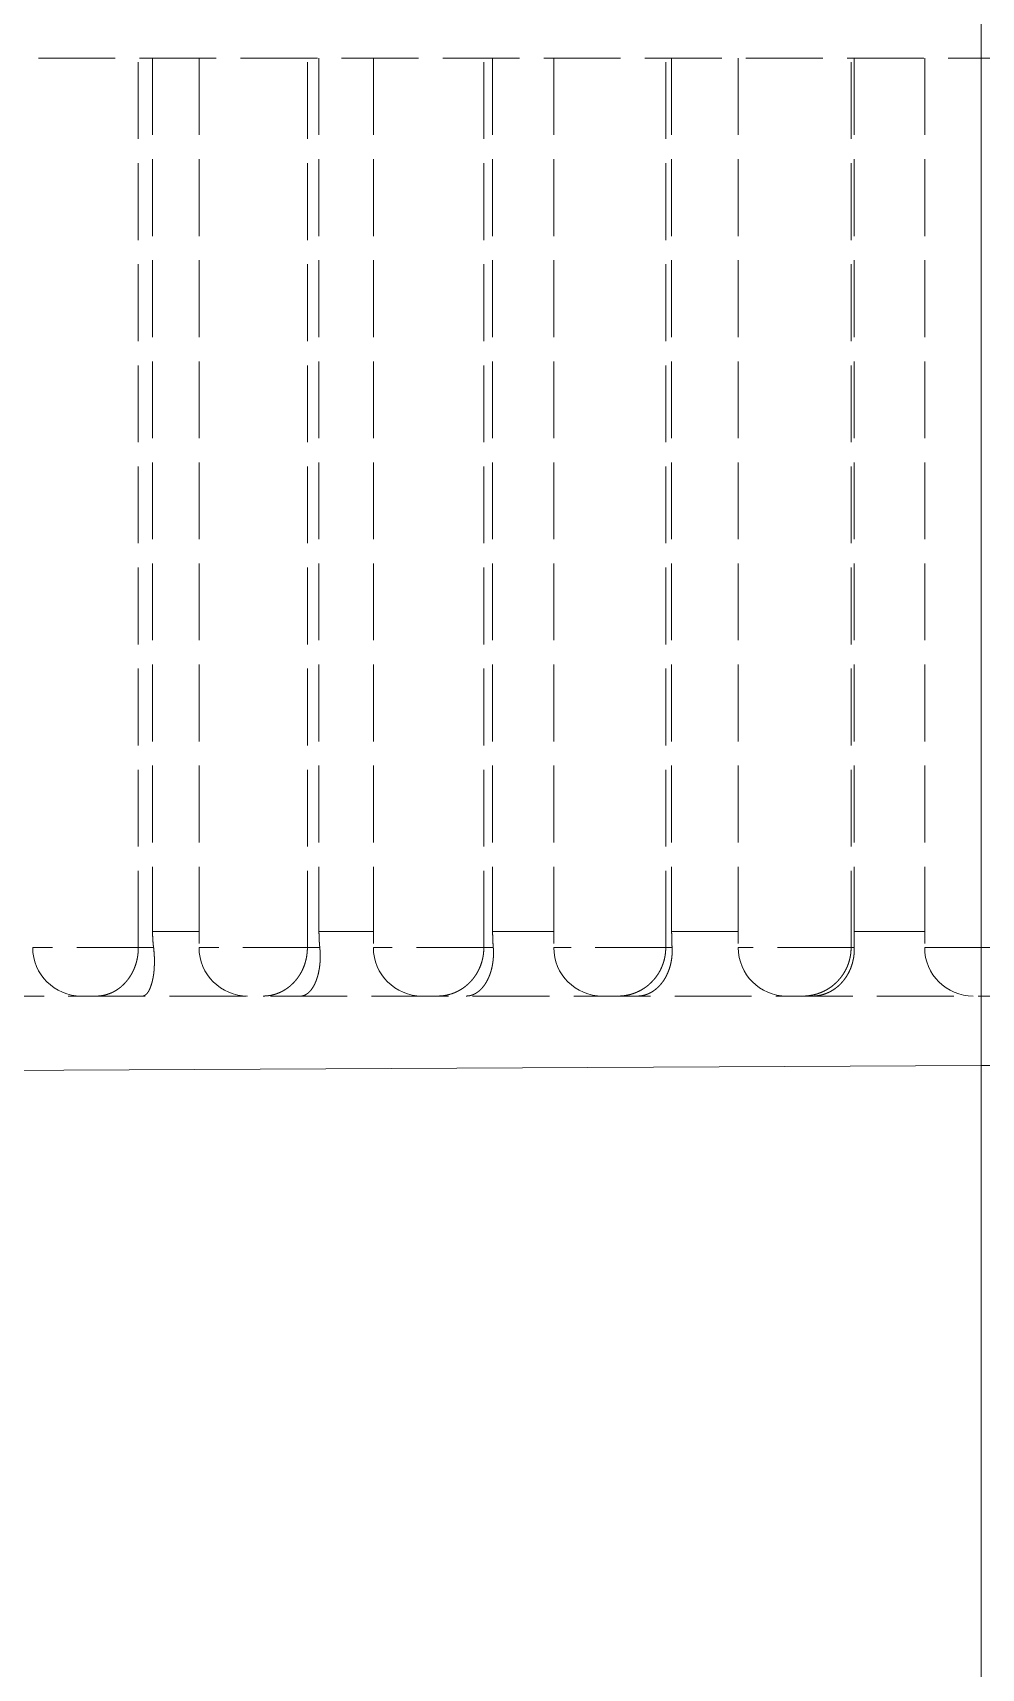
# Model space of a CAD drawing. Header units: millimetres. Extents: x -159872 to 386485, y -250577 to 158966.
# Drawn here: x -44078.66 to -44064, y -44542.75 to -44517.47 of the extents above; entities that cross this region are included whole.
import ezdxf

# ---------------------------------------------------------------- set-up
doc = ezdxf.new("R2010")
doc.units = ezdxf.units.MM
doc.linetypes.add('Line Type-17', pattern=[1.5625, 1.1875, -0.375])
doc.layers.add('None', color=7, linetype='Continuous', lineweight=5)

# ---------------------------------------------------------------- blocks, each defined once
blk = doc.blocks.new('Group-152')
at = {"layer": 'None', "color": 7, "linetype": 'Continuous', "lineweight": 5, "transparency": 33554687, "flags": 128}
blk.add_lwpolyline([(-104737.509, -8027.577), (-104537.509, -8027.577), (-104537.509, -8227.577), (-104737.509, -8227.577)], close=True, dxfattribs=at)
blk = doc.blocks.new('Group-154')
at = {"layer": 'None', "color": 7, "linetype": 'Continuous', "lineweight": 5, "transparency": 33554687, "flags": 128}
blk.add_lwpolyline([(-104937.509, -8027.577), (-104737.509, -8027.577), (-104737.509, -8227.577), (-104937.509, -8227.577)], close=True, dxfattribs=at)
at = {"layer": 'None', "color": 7, "transparency": 33554687}
blk.add_blockref('Group-152', (0, 0), dxfattribs=at)
blk = doc.blocks.new('Group-156')
at = {"layer": 'None', "color": 7, "linetype": 'Line Type-17', "lineweight": 13, "transparency": 33554687}
for p, q in [((-104708.709, -8060.346), (-104766.309, -8060.346)), ((-104750.539, -8074.096), (-104750.539, -8060.346)), ((-104750.319, -8060.346), (-104750.319, -8073.846)), ((-104749.6, -8060.346), (-104749.6, -8074.096)), ((-104747.925, -8074.096), (-104747.925, -8060.346)), ((-104747.747, -8060.346), (-104747.747, -8073.846)), ((-104746.905, -8060.346), (-104746.905, -8074.096)), ((-104745.198, -8074.096), (-104745.198, -8060.346)), ((-104745.062, -8060.346), (-104745.062, -8073.846)), ((-104744.117, -8060.346), (-104744.117, -8074.096)), ((-104742.386, -8074.096), (-104742.386, -8060.346)), ((-104742.295, -8060.346), (-104742.295, -8073.846)), ((-104741.266, -8060.346), (-104741.266, -8074.096)), ((-104739.521, -8074.096), (-104739.521, -8060.346)), ((-104739.475, -8060.346), (-104739.475, -8073.846)), ((-104738.384, -8060.346), (-104738.384, -8074.096)), ((-104749.6, -8073.846), (-104750.319, -8073.846)), ((-104746.905, -8073.846), (-104747.747, -8073.846)), ((-104744.117, -8073.846), (-104745.062, -8073.846)), ((-104741.266, -8073.846), (-104742.295, -8073.846)), ((-104738.384, -8073.846), (-104739.475, -8073.846)), ((-104750.303, -8074.096), (-104752.171, -8074.096)), ((-104747.734, -8074.096), (-104749.6, -8074.096)), ((-104745.052, -8074.096), (-104746.905, -8074.096)), ((-104742.288, -8074.096), (-104744.117, -8074.096)), ((-104739.472, -8074.096), (-104741.266, -8074.096)), ((-104738.384, -8074.096), (-104736.634, -8074.096)), ((-104745.713, -8074.816), (-104745.691, -8074.809)), ((-104709.809, -8074.846), (-104765.209, -8074.846))]:
    blk.add_line(p, q, dxfattribs=at)
at = {"layer": 'None', "color": 7, "linetype": 'Line Type-17', "lineweight": 13, "transparency": 33554687, "flags": 128}
for points in [[(-104750.319, -8073.846), (-104750.319, -8073.846, 0.005003), (-104750.319, -8073.886, 0.005111), (-104750.317, -8073.926), (-104750.317, -8073.932, 0.005144), (-104750.316, -8073.962), (-104750.316, -8073.963, 0.002481), (-104750.314, -8073.991, 0.004893), (-104750.311, -8074.02), (-104750.311, -8074.026, 0.004977), (-104750.307, -8074.061), (-104750.307, -8074.062, 0.004425), (-104750.303, -8074.095), (-104750.303, -8074.096)], [(-104747.747, -8073.846), (-104747.747, -8073.846, 0.004069), (-104747.746, -8073.886, 0.004157), (-104747.745, -8073.926), (-104747.745, -8073.932, 0.006208), (-104747.743, -8073.981), (-104747.743, -8073.987, 0.003989), (-104747.74, -8074.024), (-104747.74, -8074.026, 0.004064), (-104747.737, -8074.061), (-104747.737, -8074.062, 0.003619), (-104747.734, -8074.095), (-104747.734, -8074.096)], [(-104745.062, -8073.846), (-104745.062, -8073.846, 0.00309), (-104745.062, -8073.886, 0.00316), (-104745.061, -8073.926), (-104745.061, -8073.932, 0.00472), (-104745.059, -8073.981), (-104745.059, -8073.987, 0.003035), (-104745.057, -8074.024), (-104745.057, -8074.026, 0.003098), (-104745.055, -8074.061), (-104745.055, -8074.062, 0.002762), (-104745.052, -8074.095), (-104745.052, -8074.096)], [(-104742.295, -8073.846), (-104742.295, -8073.851, 0.004175), (-104742.294, -8073.921), (-104742.294, -8073.931, 0.003181), (-104742.293, -8073.98, 0.002036), (-104742.291, -8074.029), (-104742.291, -8074.032, 0.003985), (-104742.289, -8074.087), (-104742.288, -8074.095), (-104742.288, -8074.096)], [(-104739.475, -8073.846, 0.00191), (-104739.475, -8073.919), (-104739.475, -8073.926, 0.002712), (-104739.474, -8074.013), (-104739.474, -8074.02, 0.002106), (-104739.472, -8074.095), (-104739.472, -8074.096)], [(-104750.806, -8074.702), (-104750.804, -8074.7, 0.012467), (-104750.783, -8074.681), (-104750.781, -8074.68, 0.008853), (-104750.764, -8074.663, 0.008691), (-104750.747, -8074.646), (-104750.747, -8074.646, 0.00854), (-104750.731, -8074.628, 0.008405), (-104750.715, -8074.609, 0.008285), (-104750.7, -8074.59, 0.008183), (-104750.686, -8074.571, 0.008098), (-104750.672, -8074.551), (-104750.672, -8074.551, 0.008127), (-104750.659, -8074.53), (-104750.659, -8074.53, 0.008267), (-104750.646, -8074.509), (-104750.646, -8074.509, 0.00816), (-104750.634, -8074.487, 0.008057), (-104750.623, -8074.464, 0.007957), (-104750.612, -8074.442, 0.007863), (-104750.602, -8074.419, 0.007773), (-104750.593, -8074.395, 0.00769), (-104750.584, -8074.372, 0.007612), (-104750.576, -8074.348), (-104750.576, -8074.348, 0.00757), (-104750.569, -8074.323), (-104750.569, -8074.323, 0.007651), (-104750.563, -8074.299), (-104750.563, -8074.299, 0.007589), (-104750.557, -8074.273, 0.007538), (-104750.552, -8074.248, 0.007496), (-104750.548, -8074.223, 0.007465), (-104750.545, -8074.197, 0.007445), (-104750.542, -8074.172, 0.007435), (-104750.54, -8074.146), (-104750.54, -8074.146, 0.007436), (-104750.539, -8074.121), (-104750.539, -8074.12, 0.006983), (-104750.539, -8074.096), (-104750.539, -8074.096)], [(-104750.303, -8074.096), (-104750.302, -8074.102, -0.009736), (-104750.297, -8074.155), (-104750.296, -8074.161, -0.006355), (-104750.293, -8074.203), (-104750.293, -8074.203, -0.006361), (-104750.291, -8074.245), (-104750.291, -8074.246, -0.006311), (-104750.29, -8074.287), (-104750.29, -8074.287, -0.006224), (-104750.29, -8074.328, -0.006408), (-104750.291, -8074.368, -0.006592), (-104750.293, -8074.409), (-104750.293, -8074.414, -0.006772), (-104750.295, -8074.444), (-104750.295, -8074.446, -0.003579), (-104750.298, -8074.474), (-104750.298, -8074.475, -0.006923), (-104750.301, -8074.502, -0.003745), (-104750.305, -8074.528, -0.008205), (-104750.31, -8074.555), (-104750.31, -8074.559, -0.004436), (-104750.314, -8074.577), (-104750.314, -8074.577, -0.004629), (-104750.318, -8074.595, -0.00466), (-104750.322, -8074.612), (-104750.322, -8074.615, -0.008614), (-104750.328, -8074.637), (-104750.329, -8074.641, -0.004639), (-104750.333, -8074.655, -0.004786), (-104750.337, -8074.669), (-104750.339, -8074.673, -0.010343), (-104750.346, -8074.694), (-104750.348, -8074.699, -0.008372), (-104750.354, -8074.717), (-104750.356, -8074.72, -0.006158), (-104750.36, -8074.731), (-104750.361, -8074.732, -0.003466), (-104750.365, -8074.74, -0.006478), (-104750.369, -8074.749), (-104750.369, -8074.75, -0.008122), (-104750.374, -8074.76, -0.009749), (-104750.379, -8074.77, -0.01136), (-104750.385, -8074.78), (-104750.385, -8074.78, -0.012928), (-104750.392, -8074.789), (-104750.392, -8074.789, -0.014398), (-104750.398, -8074.798), (-104750.398, -8074.798, -0.015759), (-104750.406, -8074.807), (-104750.406, -8074.808, -0.01663), (-104750.413, -8074.815), (-104750.414, -8074.815, -0.012846), (-104750.42, -8074.821), (-104750.421, -8074.822, -0.014593), (-104750.426, -8074.825), (-104750.426, -8074.825, -0.007897), (-104750.431, -8074.829), (-104750.431, -8074.829, -0.017749), (-104750.436, -8074.833), (-104750.437, -8074.833, -0.009863), (-104750.44, -8074.835, -0.010312), (-104750.444, -8074.837), (-104750.445, -8074.838, -0.023312), (-104750.45, -8074.84), (-104750.452, -8074.841, -0.019743), (-104750.456, -8074.842), (-104750.457, -8074.843, -0.014183), (-104750.461, -8074.844), (-104750.461, -8074.844, -0.015009), (-104750.464, -8074.845, -0.015769), (-104750.468, -8074.845), (-104750.469, -8074.845, -0.029509), (-104750.474, -8074.846), (-104750.475, -8074.846), (-104750.475, -8074.846)], [(-104748.208, -8074.702), (-104748.205, -8074.7, 0.012288), (-104748.183, -8074.682), (-104748.181, -8074.68, 0.008775), (-104748.163, -8074.663, 0.00866), (-104748.145, -8074.646, 0.008556), (-104748.128, -8074.628, 0.008468), (-104748.112, -8074.61, 0.008397), (-104748.096, -8074.591, 0.008343), (-104748.081, -8074.571, 0.008305), (-104748.066, -8074.551), (-104748.066, -8074.551, 0.00835), (-104748.052, -8074.53), (-104748.052, -8074.53, 0.008437), (-104748.039, -8074.509), (-104748.039, -8074.509, 0.008355), (-104748.026, -8074.487, 0.008279), (-104748.014, -8074.465, 0.008208), (-104748.003, -8074.442, 0.008143), (-104747.992, -8074.419, 0.008084), (-104747.982, -8074.395, 0.008031), (-104747.973, -8074.372, 0.007985), (-104747.965, -8074.348), (-104747.965, -8074.348, 0.007968), (-104747.958, -8074.323), (-104747.958, -8074.323, 0.008013), (-104747.951, -8074.299), (-104747.951, -8074.299, 0.007954), (-104747.945, -8074.274, 0.007907), (-104747.94, -8074.248, 0.007872), (-104747.935, -8074.223, 0.00785), (-104747.932, -8074.197, 0.007839), (-104747.929, -8074.172, 0.007842), (-104747.927, -8074.146), (-104747.927, -8074.146, 0.007857), (-104747.926, -8074.121), (-104747.926, -8074.12, 0.007392), (-104747.925, -8074.096), (-104747.925, -8074.096)], [(-104747.734, -8074.096, -0.006446), (-104747.731, -8074.13), (-104747.73, -8074.132, -0.008279), (-104747.728, -8074.17), (-104747.728, -8074.172, -0.008327), (-104747.727, -8074.215), (-104747.727, -8074.216, -0.008383), (-104747.727, -8074.258), (-104747.727, -8074.259, -0.008327), (-104747.729, -8074.3), (-104747.729, -8074.306, -0.008502), (-104747.731, -8074.337, -0.00436), (-104747.734, -8074.367, -0.008993), (-104747.738, -8074.398), (-104747.739, -8074.409, -0.009354), (-104747.744, -8074.439), (-104747.745, -8074.44, -0.004559), (-104747.75, -8074.468), (-104747.75, -8074.468, -0.009333), (-104747.756, -8074.496), (-104747.757, -8074.5, -0.004995), (-104747.762, -8074.519, -0.005186), (-104747.767, -8074.537, -0.005403), (-104747.772, -8074.555, -0.005622), (-104747.778, -8074.573, -0.005842), (-104747.784, -8074.59), (-104747.784, -8074.591, -0.006053), (-104747.79, -8074.607), (-104747.79, -8074.608, -0.005556), (-104747.796, -8074.623), (-104747.796, -8074.623, -0.005841), (-104747.803, -8074.638, -0.006208), (-104747.809, -8074.653, -0.00658), (-104747.816, -8074.667, -0.006956), (-104747.824, -8074.682, -0.007333), (-104747.832, -8074.696, -0.00771), (-104747.84, -8074.71), (-104747.84, -8074.71, -0.008078), (-104747.849, -8074.723), (-104747.849, -8074.724, -0.00798), (-104747.857, -8074.736), (-104747.857, -8074.736, -0.00793), (-104747.865, -8074.747, -0.008911), (-104747.874, -8074.758), (-104747.875, -8074.759, -0.009951), (-104747.882, -8074.767), (-104747.882, -8074.768, -0.00534), (-104747.888, -8074.774, -0.008465), (-104747.894, -8074.78), (-104747.895, -8074.781, -0.01222), (-104747.903, -8074.79), (-104747.904, -8074.79, -0.013266), (-104747.914, -8074.799), (-104747.914, -8074.799, -0.014263), (-104747.925, -8074.807), (-104747.926, -8074.808, -0.015152), (-104747.936, -8074.815), (-104747.936, -8074.815, -0.013559), (-104747.947, -8074.821, -0.014072), (-104747.957, -8074.827), (-104747.957, -8074.827, -0.01476), (-104747.968, -8074.832), (-104747.968, -8074.832, -0.015606), (-104747.979, -8074.836), (-104747.98, -8074.837, -0.01665), (-104747.989, -8074.839), (-104747.989, -8074.839, -0.008677), (-104747.997, -8074.842), (-104747.997, -8074.842, -0.018383), (-104748.006, -8074.843), (-104748.006, -8074.843, -0.009617), (-104748.014, -8074.845), (-104748.014, -8074.845, -0.020339), (-104748.023, -8074.845), (-104748.025, -8074.845, -0.010706), (-104748.03, -8074.846), (-104748.031, -8074.846)], [(-104745.532, -8074.731), (-104745.529, -8074.729, 0.014573), (-104745.5, -8074.709), (-104745.497, -8074.706, 0.01022), (-104745.476, -8074.689), (-104745.475, -8074.689, 0.008928), (-104745.455, -8074.672, 0.008839), (-104745.436, -8074.655, 0.008764), (-104745.418, -8074.637, 0.008706), (-104745.4, -8074.619, 0.008663), (-104745.383, -8074.599, 0.008638), (-104745.366, -8074.58, 0.008626), (-104745.351, -8074.559, 0.008642), (-104745.335, -8074.538), (-104745.335, -8074.538, 0.008737), (-104745.321, -8074.517), (-104745.321, -8074.517, 0.008684), (-104745.307, -8074.495, 0.008628), (-104745.294, -8074.472, 0.008578), (-104745.282, -8074.449, 0.008535), (-104745.271, -8074.425, 0.008499), (-104745.26, -8074.402, 0.008472), (-104745.25, -8074.377, 0.008451), (-104745.241, -8074.353, 0.008446), (-104745.233, -8074.328), (-104745.233, -8074.328, 0.008478), (-104745.226, -8074.303), (-104745.226, -8074.303, 0.008418), (-104745.219, -8074.277, 0.008371), (-104745.213, -8074.252, 0.00834), (-104745.209, -8074.226, 0.008322), (-104745.205, -8074.2, 0.00832), (-104745.202, -8074.173, 0.008332), (-104745.2, -8074.147), (-104745.2, -8074.147, 0.00836), (-104745.198, -8074.121), (-104745.198, -8074.121, 0.007877), (-104745.198, -8074.096), (-104745.198, -8074.096)], [(-104745.052, -8074.096, -0.009239), (-104745.05, -8074.137), (-104745.05, -8074.137, -0.010254), (-104745.049, -8074.179), (-104745.049, -8074.185, -0.010348), (-104745.05, -8074.218), (-104745.05, -8074.218, -0.005209), (-104745.051, -8074.251, -0.010457), (-104745.054, -8074.284), (-104745.055, -8074.294, -0.010573), (-104745.059, -8074.326, -0.005408), (-104745.064, -8074.358, -0.011141), (-104745.07, -8074.39), (-104745.07, -8074.39, -0.005705), (-104745.077, -8074.421), (-104745.077, -8074.421, -0.011698), (-104745.085, -8074.451), (-104745.085, -8074.452, -0.005615), (-104745.094, -8074.481, -0.011892), (-104745.104, -8074.509), (-104745.105, -8074.514, -0.006254), (-104745.112, -8074.532, -0.006436), (-104745.12, -8074.551, -0.006643), (-104745.128, -8074.569, -0.006852), (-104745.136, -8074.587), (-104745.137, -8074.587, -0.007059), (-104745.145, -8074.604), (-104745.146, -8074.605, -0.006791), (-104745.154, -8074.621), (-104745.154, -8074.621, -0.0069), (-104745.163, -8074.636, -0.007215), (-104745.173, -8074.652, -0.00754), (-104745.183, -8074.667, -0.007873), (-104745.193, -8074.682, -0.008211), (-104745.204, -8074.696, -0.008554), (-104745.215, -8074.71), (-104745.215, -8074.71, -0.008897), (-104745.227, -8074.723), (-104745.227, -8074.724, -0.008956), (-104745.239, -8074.736), (-104745.239, -8074.736, -0.008882), (-104745.251, -8074.748, -0.009393), (-104745.263, -8074.759, -0.009928), (-104745.275, -8074.77, -0.010483), (-104745.288, -8074.78), (-104745.288, -8074.78, -0.011771), (-104745.302, -8074.79), (-104745.302, -8074.79, -0.01168), (-104745.316, -8074.799, -0.012254), (-104745.33, -8074.808), (-104745.33, -8074.808, -0.012842), (-104745.345, -8074.815), (-104745.345, -8074.815, -0.012453), (-104745.359, -8074.822, -0.012596), (-104745.374, -8074.828), (-104745.374, -8074.828, -0.012832), (-104745.389, -8074.833), (-104745.389, -8074.833, -0.013144), (-104745.404, -8074.837), (-104745.406, -8074.837, -0.013551), (-104745.417, -8074.84), (-104745.417, -8074.84, -0.006918), (-104745.429, -8074.842, -0.01424), (-104745.44, -8074.844), (-104745.442, -8074.844, -0.012914), (-104745.456, -8074.845, -0.014352), (-104745.47, -8074.846), (-104745.47, -8074.846), (-104745.471, -8074.846)], [(-104742.893, -8074.809), (-104742.891, -8074.808, 0.012175), (-104742.861, -8074.797), (-104742.86, -8074.797, 0.009634), (-104742.834, -8074.786, 0.009567), (-104742.809, -8074.775), (-104742.809, -8074.775, 0.009521), (-104742.784, -8074.762, 0.009496), (-104742.759, -8074.749, 0.009495), (-104742.735, -8074.734, 0.009511), (-104742.712, -8074.719, 0.009566), (-104742.689, -8074.703), (-104742.689, -8074.703, 0.009615), (-104742.667, -8074.686), (-104742.667, -8074.686, 0.009545), (-104742.645, -8074.668, 0.009488), (-104742.625, -8074.649, 0.009442), (-104742.605, -8074.629, 0.009408), (-104742.585, -8074.609, 0.009386), (-104742.567, -8074.588, 0.009376), (-104742.549, -8074.567, 0.009384), (-104742.532, -8074.544), (-104742.532, -8074.544, 0.009423), (-104742.516, -8074.521), (-104742.516, -8074.521, 0.009392), (-104742.5, -8074.498), (-104742.5, -8074.498, 0.00935), (-104742.486, -8074.473, 0.00932), (-104742.472, -8074.449, 0.009301), (-104742.46, -8074.423, 0.009295), (-104742.448, -8074.398, 0.0093), (-104742.438, -8074.371, 0.009317), (-104742.428, -8074.345, 0.00936), (-104742.419, -8074.318), (-104742.419, -8074.318, 0.009323), (-104742.411, -8074.291), (-104742.411, -8074.291, 0.00926), (-104742.405, -8074.263, 0.009217), (-104742.399, -8074.235, 0.009194), (-104742.394, -8074.207, 0.00919), (-104742.391, -8074.179), (-104742.391, -8074.179, 0.009206), (-104742.388, -8074.151), (-104742.388, -8074.151, 0.009242), (-104742.387, -8074.123), (-104742.387, -8074.123, 0.008716), (-104742.386, -8074.096), (-104742.386, -8074.096)], [(-104742.288, -8074.096, -0.010993), (-104742.287, -8074.138), (-104742.287, -8074.143, -0.012185), (-104742.287, -8074.176, -0.006121), (-104742.289, -8074.21, -0.012353), (-104742.292, -8074.244), (-104742.292, -8074.244, -0.006223), (-104742.296, -8074.277), (-104742.296, -8074.277, -0.012531), (-104742.302, -8074.31), (-104742.302, -8074.31, -0.006351), (-104742.309, -8074.343, -0.012972), (-104742.316, -8074.375, -0.006601), (-104742.326, -8074.407), (-104742.326, -8074.407, -0.013504), (-104742.336, -8074.439), (-104742.336, -8074.439, -0.00673), (-104742.348, -8074.469), (-104742.348, -8074.469, -0.013588), (-104742.36, -8074.499), (-104742.362, -8074.504, -0.00702), (-104742.371, -8074.523, -0.007157), (-104742.381, -8074.542, -0.007304), (-104742.391, -8074.56), (-104742.392, -8074.563, -0.011286), (-104742.406, -8074.586), (-104742.408, -8074.589, -0.009687), (-104742.421, -8074.609), (-104742.422, -8074.61, -0.007523), (-104742.434, -8074.626, -0.007707), (-104742.446, -8074.643, -0.007888), (-104742.458, -8074.658), (-104742.46, -8074.66, -0.012252), (-104742.476, -8074.679), (-104742.479, -8074.682, -0.010601), (-104742.494, -8074.698), (-104742.495, -8074.7, -0.008734), (-104742.509, -8074.713), (-104742.509, -8074.713, -0.008401), (-104742.524, -8074.726, -0.009041), (-104742.539, -8074.739), (-104742.539, -8074.739, -0.009133), (-104742.554, -8074.751, -0.009369), (-104742.57, -8074.762, -0.009624), (-104742.586, -8074.773, -0.009895), (-104742.603, -8074.784, -0.01018), (-104742.62, -8074.793, -0.010475), (-104742.637, -8074.802, -0.010779), (-104742.655, -8074.81), (-104742.655, -8074.81, -0.011085), (-104742.673, -8074.817), (-104742.673, -8074.817, -0.011146), (-104742.692, -8074.824), (-104742.692, -8074.824, -0.011178), (-104742.71, -8074.83, -0.011259), (-104742.729, -8074.835, -0.011384), (-104742.749, -8074.839), (-104742.749, -8074.839, -0.011548), (-104742.768, -8074.842), (-104742.769, -8074.842, -0.011759), (-104742.787, -8074.844), (-104742.787, -8074.844, -0.01049), (-104742.805, -8074.845, -0.011481), (-104742.823, -8074.846), (-104742.823, -8074.846), (-104742.823, -8074.846)], [(-104739.472, -8074.096), (-104739.472, -8074.102, -0.01359), (-104739.472, -8074.136, -0.007009), (-104739.473, -8074.169), (-104739.473, -8074.17, -0.014064), (-104739.476, -8074.204, -0.007062), (-104739.48, -8074.239, -0.014256), (-104739.486, -8074.273), (-104739.486, -8074.273, -0.00722), (-104739.494, -8074.307), (-104739.494, -8074.307, -0.014551), (-104739.502, -8074.34, -0.007332), (-104739.513, -8074.374, -0.014837), (-104739.524, -8074.406), (-104739.526, -8074.412, -0.007511), (-104739.535, -8074.433, -0.007559), (-104739.545, -8074.454), (-104739.547, -8074.46, -0.015075), (-104739.562, -8074.49), (-104739.565, -8074.495, -0.007638), (-104739.576, -8074.515, -0.007708), (-104739.588, -8074.535, -0.007792), (-104739.6, -8074.554, -0.007884), (-104739.613, -8074.573, -0.00798), (-104739.627, -8074.591), (-104739.627, -8074.592, -0.009597), (-104739.643, -8074.611), (-104739.644, -8074.612, -0.008045), (-104739.658, -8074.629, -0.008111), (-104739.673, -8074.646, -0.00819), (-104739.689, -8074.662, -0.008279), (-104739.705, -8074.678, -0.008379), (-104739.721, -8074.693, -0.008487), (-104739.739, -8074.707, -0.008604), (-104739.756, -8074.721), (-104739.756, -8074.721, -0.00875), (-104739.774, -8074.734), (-104739.774, -8074.734, -0.008933), (-104739.793, -8074.747), (-104739.793, -8074.747, -0.009004), (-104739.812, -8074.759, -0.00909), (-104739.832, -8074.771, -0.009187), (-104739.852, -8074.781, -0.009296), (-104739.873, -8074.791, -0.009415), (-104739.893, -8074.8, -0.009543), (-104739.915, -8074.809), (-104739.915, -8074.809, -0.009743), (-104739.936, -8074.816), (-104739.936, -8074.816, -0.010047), (-104739.959, -8074.823), (-104739.959, -8074.823, -0.010015), (-104739.982, -8074.829, -0.010017), (-104740.005, -8074.834, -0.010046), (-104740.028, -8074.838, -0.010102), (-104740.051, -8074.842), (-104740.053, -8074.842, -0.010189), (-104740.073, -8074.844, -0.007706), (-104740.094, -8074.845), (-104740.094, -8074.845, -0.011054), (-104740.115, -8074.846), (-104740.117, -8074.846), (-104740.118, -8074.846)], [(-104740.036, -8074.809), (-104740.034, -8074.808, 0.01199), (-104740.004, -8074.797), (-104740.002, -8074.797, 0.009506), (-104739.976, -8074.786, 0.009457), (-104739.951, -8074.775), (-104739.951, -8074.775, 0.009427), (-104739.925, -8074.762, 0.009419), (-104739.9, -8074.749, 0.009432), (-104739.876, -8074.734, 0.009463), (-104739.852, -8074.719, 0.009531), (-104739.829, -8074.703, 0.009549), (-104739.807, -8074.686, 0.009496), (-104739.785, -8074.668, 0.009457), (-104739.764, -8074.649, 0.00943), (-104739.743, -8074.63, 0.009415), (-104739.723, -8074.609, 0.009412), (-104739.705, -8074.588, 0.009421), (-104739.686, -8074.567, 0.009448), (-104739.669, -8074.544, 0.009474), (-104739.653, -8074.521, 0.00944), (-104739.637, -8074.498, 0.009412), (-104739.623, -8074.473, 0.009396), (-104739.609, -8074.449, 0.009392), (-104739.596, -8074.423, 0.0094), (-104739.584, -8074.398, 0.009421), (-104739.573, -8074.372, 0.009454), (-104739.563, -8074.345, 0.009503), (-104739.555, -8074.318, 0.009452), (-104739.547, -8074.291, 0.009391), (-104739.54, -8074.263, 0.009352), (-104739.534, -8074.235, 0.009333), (-104739.529, -8074.207, 0.009335), (-104739.526, -8074.179), (-104739.526, -8074.179, 0.009358), (-104739.523, -8074.151), (-104739.523, -8074.151, 0.009402), (-104739.522, -8074.123), (-104739.522, -8074.123, 0.008874), (-104739.521, -8074.096), (-104739.521, -8074.096)], [(-104751.188, -8074.846, 0.006445), (-104751.173, -8074.845), (-104751.172, -8074.845, 0.00849), (-104751.156, -8074.845), (-104751.154, -8074.845, 0.008404), (-104751.136, -8074.843), (-104751.136, -8074.843, 0.008331), (-104751.117, -8074.841), (-104751.117, -8074.841, 0.008271), (-104751.098, -8074.838, 0.008226), (-104751.079, -8074.835, 0.008194), (-104751.061, -8074.831, 0.008175), (-104751.042, -8074.826, 0.008172), (-104751.024, -8074.821, 0.008177), (-104751.006, -8074.815, 0.008218), (-104750.988, -8074.809), (-104750.988, -8074.809, 0.008395), (-104750.97, -8074.802), (-104750.97, -8074.802, 0.00826), (-104750.952, -8074.794, 0.00813), (-104750.934, -8074.786, 0.008008), (-104750.917, -8074.777, 0.007896), (-104750.9, -8074.768, 0.007794), (-104750.883, -8074.758, 0.007703), (-104750.866, -8074.747, 0.007622), (-104750.85, -8074.736), (-104750.85, -8074.736, 0.007554), (-104750.834, -8074.725), (-104750.834, -8074.724, 0.007497), (-104750.82, -8074.713), (-104750.819, -8074.713, 0.006058), (-104750.807, -8074.703), (-104750.806, -8074.702)], [(-104748.61, -8074.846), (-104748.608, -8074.846, 0.01024), (-104748.587, -8074.845), (-104748.585, -8074.845, 0.006457), (-104748.569, -8074.844, 0.006403), (-104748.553, -8074.843), (-104748.553, -8074.843, 0.006353), (-104748.537, -8074.841, 0.006313), (-104748.521, -8074.839, 0.006283), (-104748.505, -8074.837, 0.006264), (-104748.489, -8074.834, 0.006254), (-104748.473, -8074.83, 0.006255), (-104748.458, -8074.827), (-104748.458, -8074.827, 0.006266), (-104748.442, -8074.823), (-104748.442, -8074.823, 0.006287), (-104748.427, -8074.818), (-104748.426, -8074.818, 0.006319), (-104748.412, -8074.813), (-104748.411, -8074.813, 0.005166), (-104748.399, -8074.809), (-104748.399, -8074.809)], [(-104748.399, -8074.809), (-104748.397, -8074.808, 0.009386), (-104748.378, -8074.801), (-104748.376, -8074.8, 0.006417), (-104748.361, -8074.794, 0.006345), (-104748.346, -8074.787), (-104748.346, -8074.787, 0.006278), (-104748.331, -8074.78, 0.006219), (-104748.316, -8074.773, 0.00617), (-104748.302, -8074.765, 0.006131), (-104748.287, -8074.757, 0.006101), (-104748.273, -8074.748, 0.006081), (-104748.259, -8074.739), (-104748.259, -8074.739, 0.00607), (-104748.245, -8074.73), (-104748.245, -8074.73, 0.006069), (-104748.232, -8074.721), (-104748.231, -8074.72, 0.006078), (-104748.219, -8074.711), (-104748.219, -8074.711, 0.004953), (-104748.208, -8074.703), (-104748.208, -8074.702)], [(-104745.911, -8074.846), (-104745.907, -8074.846, 0.010275), (-104745.886, -8074.845), (-104745.883, -8074.845, 0.005414), (-104745.869, -8074.844, 0.005384), (-104745.854, -8074.843, 0.005354), (-104745.84, -8074.842, 0.005331), (-104745.825, -8074.84, 0.005313), (-104745.81, -8074.838, 0.005301), (-104745.796, -8074.836, 0.005296), (-104745.782, -8074.833, 0.005297), (-104745.767, -8074.83, 0.005303), (-104745.753, -8074.827, 0.005312), (-104745.739, -8074.823), (-104745.736, -8074.823, 0.009689), (-104745.716, -8074.817), (-104745.713, -8074.816), (-104745.713, -8074.816)], [(-104745.691, -8074.809), (-104745.689, -8074.808, 0.006586), (-104745.675, -8074.803), (-104745.674, -8074.803, 0.004538), (-104745.662, -8074.798, 0.00451), (-104745.65, -8074.794, 0.004489), (-104745.639, -8074.789), (-104745.636, -8074.788, 0.008901), (-104745.619, -8074.78, 0.004427), (-104745.602, -8074.772, 0.00882), (-104745.586, -8074.763, 0.0044), (-104745.57, -8074.754, 0.0088), (-104745.554, -8074.745), (-104745.551, -8074.743, 0.007995), (-104745.532, -8074.731), (-104745.532, -8074.731)], [(-104743.069, -8074.844, 0.006045), (-104743.051, -8074.842), (-104743.048, -8074.842, 0.008727), (-104743.029, -8074.84), (-104743.026, -8074.839, 0.004345), (-104743.014, -8074.838, 0.00434), (-104743.001, -8074.836), (-104742.998, -8074.835, 0.008669), (-104742.979, -8074.832), (-104742.976, -8074.831, 0.004337), (-104742.964, -8074.828, 0.004342), (-104742.952, -8074.826, 0.004348), (-104742.939, -8074.823), (-104742.936, -8074.822, 0.008741), (-104742.918, -8074.817), (-104742.915, -8074.816, 0.007989), (-104742.893, -8074.809), (-104742.893, -8074.809)], [(-104740.267, -8074.846), (-104740.266, -8074.846, 0.006924), (-104740.247, -8074.845), (-104740.246, -8074.845, 0.006096), (-104740.228, -8074.845, 0.006055), (-104740.21, -8074.843), (-104740.21, -8074.843, 0.006021), (-104740.193, -8074.842, 0.005997), (-104740.175, -8074.84, 0.005981), (-104740.157, -8074.837, 0.005974), (-104740.139, -8074.834, 0.005975), (-104740.121, -8074.831, 0.005985), (-104740.104, -8074.827, 0.006004), (-104740.086, -8074.823), (-104740.086, -8074.823, 0.006032), (-104740.069, -8074.819), (-104740.069, -8074.819, 0.006069), (-104740.052, -8074.814), (-104740.052, -8074.814, 0.005349), (-104740.037, -8074.809), (-104740.036, -8074.809)], [(-104743.12, -8074.846), (-104743.119, -8074.846, 0.017248), (-104743.07, -8074.844), (-104743.069, -8074.844)]]:
    blk.add_lwpolyline(points, format="xyb", dxfattribs=at)
at = {"layer": 'None', "color": 7, "lineweight": 13, "transparency": 33554687, "flags": 128}
for points in [[(-104910.523, -8084.544), (-104906.381, -8084.142), (-104895.228, -8083.101), (-104882.618, -8082.001), (-104868.958, -8080.909), (-104854.476, -8079.869), (-104839.276, -8078.908), (-104823.468, -8078.051), (-104807.118, -8077.317), (-104790.239, -8076.721), (-104772.842, -8076.279), (-104754.94, -8076.006), (-104737.509, -8075.918)], [(-104737.509, -8075.918), (-104720.078, -8076.006), (-104702.176, -8076.279), (-104684.778, -8076.721), (-104667.899, -8077.317), (-104651.55, -8078.051), (-104635.742, -8078.908), (-104620.541, -8079.869), (-104606.06, -8080.909), (-104592.399, -8082.001), (-104579.789, -8083.101), (-104568.636, -8084.142), (-104564.494, -8084.544)]]:
    blk.add_lwpolyline(points, dxfattribs=at)
at = {"layer": 'None', "color": 7, "linetype": 'Line Type-17', "lineweight": 13, "transparency": 33554687}
for centre in [(-104751.421, -8074.096), (-104748.85, -8074.096), (-104746.155, -8074.096), (-104743.367, -8074.096), (-104740.516, -8074.096), (-104737.634, -8074.096)]:
    blk.add_arc(centre, 0.75, 180, 270, dxfattribs=at)
blk = doc.blocks.new('Group-157')
at = {"layer": 'None', "color": 7, "transparency": 33554687}
for name in ['Group-154', 'Group-156']:
    blk.add_blockref(name, (0, 0), dxfattribs=at)

msp = doc.modelspace()

# ---------------------------------------------------------------- block references
at = {"layer": 'None', "color": 7, "transparency": 33554687}
msp.add_blockref('Group-157', (60673.51323, -36457.51522), dxfattribs=at)

doc.saveas('drawing.dxf')
